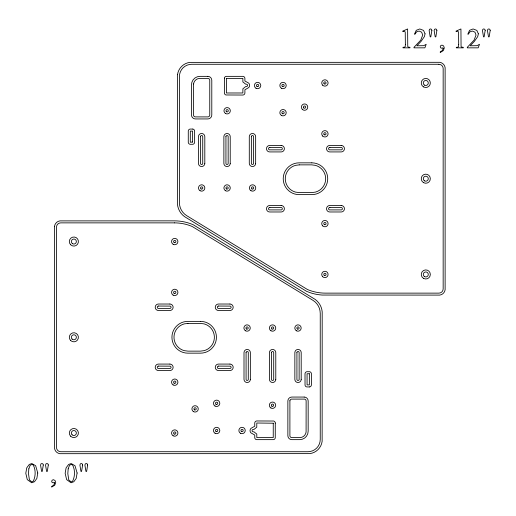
<?xml version="1.0" encoding="UTF-8"?>
<svg xmlns="http://www.w3.org/2000/svg" width="516" height="516" viewBox="0 0 516 516"><rect width="100%" height="100%" fill="white"/><g stroke="black" fill="none" stroke-linecap="round" stroke-linejoin="round"><path stroke-width="0.77" d="M309.323 373.732L307.059 373.758L307.085 384.917L309.361 384.884L309.361 373.771M224.395 78.18L224.376 92.919A2.122 2.122 0 0 0 225.95 94.97L242.784 95.041A2.122 2.122 0 0 0 244.906 92.919L244.906 89.778L248.693 87.617A3.18 3.18 0 0 0 248.693 83.121L244.894 80.96L244.887 78.18A2.122 2.122 0 0 0 243.062 76.355L226.221 76.355A2.122 2.122 0 0 0 224.395 78.18M226.408 78.406L226.421 92.983L242.862 92.983L242.888 88.81L245.622 86.617L246.738 86.475A1.142 1.142 0 0 0 246.738 84.263L245.622 84.121L242.875 81.934L242.862 78.393L226.408 78.406M273.261 423.21L273.241 437.594L256.82 437.626L256.781 434.066L254.027 431.879L252.917 431.737A1.142 1.142 0 0 1 252.911 429.525L254.027 429.383L256.768 427.19L256.794 423.017L273.261 423.21M275.28 423.081L275.26 437.82A2.122 2.122 0 0 1 273.435 439.645L256.594 439.645A2.122 2.122 0 0 1 254.769 437.82L254.762 435.04L250.963 432.879A3.18 3.18 0 0 1 250.963 428.383L254.749 426.222L254.749 423.081A2.122 2.122 0 0 1 256.871 420.959L273.706 421.03A2.122 2.122 0 0 1 275.28 423.081M54.522 226.318L54.522 448.269A6.295 6.295 0 0 0 59.946 453.687L309.826 453.622A14.306 14.306 0 0 0 322.139 441.303L322.197 311.89A17.299 17.299 0 0 0 315.218 299.428L193.107 224.673L190.03 223.493A47.853 47.853 0 0 0 174.382 220.848L59.946 220.893A6.295 6.295 0 0 0 54.522 226.318M177.51 74.697L177.452 204.11A17.299 17.299 0 0 0 184.438 216.572L306.549 291.327L309.619 292.507A47.904 47.904 0 0 0 322.132 295.049L439.709 295.1A6.295 6.295 0 0 0 445.127 289.682L445.127 67.731A6.295 6.295 0 0 0 439.709 62.313L189.83 62.378A14.306 14.306 0 0 0 177.51 74.697M193.565 83.966L193.526 115.203A1.967 1.967 0 0 0 195.216 116.9L208.064 116.9A1.967 1.967 0 0 0 209.754 115.203L209.754 80.083A1.967 1.967 0 0 0 208.064 78.393L199.099 78.432A6.431 6.431 0 0 0 193.565 83.966M289.902 400.797L289.902 435.917A1.967 1.967 0 0 0 291.592 437.607L300.551 437.568A6.431 6.431 0 0 0 306.091 432.034L306.13 400.797A1.967 1.967 0 0 0 304.434 399.1L291.592 399.1A1.967 1.967 0 0 0 289.902 400.797M28.832 468.844L28.477 473.63L29.418 479.867L31.734 481.899L33.263 481.235C35.72 476.41 35.875 469.67 33.166 464.903L31.818 464.452L30.167 465.284L28.832 468.844M68.17 468.844L67.815 473.63L68.757 479.867L71.079 481.899L72.608 481.235C75.065 476.41 75.22 469.67 72.511 464.903L71.163 464.452L69.512 465.284L68.17 468.844M405.37 44.576L405.221 46.575L404.692 47.111L402.996 47.337L402.996 47.84L409.956 47.84L409.956 47.337L408.291 47.104L407.75 46.517L407.621 28.96L402.673 31.153L402.873 31.579L404.28 31.153L405.234 31.998L405.37 44.576M458.685 44.576L458.537 46.575L458.002 47.111L456.312 47.337L456.312 47.84L463.271 47.84L463.271 47.337L461.607 47.104L461.065 46.517L460.936 28.96L455.983 31.153L456.189 31.579L457.595 31.153L458.55 31.998L458.685 44.576M48.311 464.968L47.272 471.476L46.621 471.476L45.556 465.161L45.937 463.903L46.943 463.51L47.923 463.903L48.311 464.968M87.656 464.968L86.617 471.476L85.966 471.476L84.901 465.161L85.282 463.903L86.288 463.51L87.269 463.903L87.656 464.968M436.884 30.38L435.846 36.888L435.194 36.888L434.13 30.567L434.511 29.315L435.523 28.915L436.497 29.315L436.884 30.38M490.2 30.38L489.162 36.888L488.51 36.888L487.446 30.567L487.826 29.315L488.833 28.915L489.813 29.315L490.2 30.38M200.524 136.379L200.524 163.662A1.142 1.142 0 0 0 202.73 163.662L202.73 136.379A1.142 1.142 0 0 0 200.524 136.379M225.944 136.379L225.944 163.662A1.142 1.142 0 0 0 228.156 163.662L228.156 136.379A1.142 1.142 0 0 0 225.944 136.379M251.369 136.379L251.369 163.662A1.142 1.142 0 0 0 253.575 163.662L253.575 136.379A1.142 1.142 0 0 0 251.369 136.379M246.08 352.338L246.08 379.621A1.142 1.142 0 0 0 248.286 379.621L248.286 352.338A1.142 1.142 0 0 0 246.08 352.338M271.5 352.338L271.5 379.621A1.142 1.142 0 0 0 273.706 379.621L273.706 352.338A1.142 1.142 0 0 0 271.5 352.338M296.926 352.338L296.926 379.621A1.142 1.142 0 0 0 299.132 379.621L299.132 352.338A1.142 1.142 0 0 0 296.926 352.338M43.305 464.981L42.209 471.476L41.628 471.476L40.577 465.174L40.938 463.903L41.912 463.51L42.905 463.91L43.305 464.981M82.65 464.981L81.554 471.476L80.967 471.476L79.922 465.174L80.283 463.903L81.257 463.51L82.25 463.91L82.65 464.981M431.879 30.392L430.789 36.888L430.202 36.888L429.151 30.579L429.512 29.315L430.486 28.915L431.486 29.322L431.879 30.392M485.195 30.392L484.105 36.888L483.518 36.888L482.466 30.579L482.828 29.315L483.802 28.915L484.795 29.322L485.195 30.392M37.765 473.004L36.836 478.474L34.469 481.744L31.695 482.757L27.29 479.635L25.8 473.288L26.755 467.838L29.289 464.439L31.831 463.549L35.649 465.716L37.765 473.004M77.11 473.004L76.181 478.474L73.814 481.744L71.04 482.757L66.629 479.635L65.145 473.288L66.1 467.838L68.634 464.439L71.176 463.549L74.994 465.716L77.11 473.004M192.623 142.048L190.301 142.242L190.32 131.09L192.597 131.109L192.623 142.048M425.042 33.817L424.391 36.623L421.114 41.306L416.87 45.782L423.771 45.672L426.177 44.279L424.881 47.84L413.967 47.84L413.967 47.337L420.746 40.158L422.714 35.069L421.637 32.179L419.057 31.044L416.606 31.844L415.006 34.185L414.496 34.185L416.251 30.309L419.779 28.96L423.539 30.405L425.042 33.817M478.358 33.817L477.706 36.623L474.43 41.306L470.186 45.782L477.081 45.672L479.493 44.279L478.197 47.84L467.283 47.84L467.283 47.337L474.062 40.158L476.023 35.069L474.946 32.179L472.372 31.044L469.921 31.844L468.315 34.185L467.812 34.185L469.566 30.309L473.095 28.96L476.849 30.405L478.358 33.817M54.612 482.976L53.845 485.04L51.664 486.485L51.664 487.085L54.754 485.182L55.734 482.57L55.031 480.486L53.425 479.699L52.181 480.177L51.664 481.325L52.064 482.415L53.129 482.815L54.296 482.415L54.612 482.976M443.186 48.388L442.418 50.452L440.245 51.89L440.245 52.49L443.334 50.587L444.308 47.975L443.605 45.898L441.999 45.111L440.754 45.589L440.245 46.737L440.638 47.827L441.702 48.22L442.876 47.827L443.186 48.388M269.849 147.479L269.404 147.537A1.193 1.193 0 0 0 269.404 149.846L281.465 149.846A1.193 1.193 0 0 0 281.465 147.537L269.849 147.479M329.898 147.479L329.46 147.537A1.193 1.193 0 0 0 329.46 149.846L341.515 149.846A1.193 1.193 0 0 0 341.515 147.537L329.898 147.479M299.248 164.862L295.533 165.352A13.855 13.855 0 0 0 295.533 192.113L299.248 192.603L311.696 192.603L315.411 192.113A13.855 13.855 0 0 0 315.411 165.352L311.696 164.862L299.248 164.862M269.849 207.535L269.404 207.593A1.193 1.193 0 0 0 269.404 209.902L281.465 209.902A1.193 1.193 0 0 0 281.465 207.593L269.849 207.535M329.898 207.535L329.46 207.593A1.193 1.193 0 0 0 329.46 209.902L341.515 209.902A1.193 1.193 0 0 0 341.515 207.593L329.898 207.535M158.58 306.04L158.135 306.098A1.193 1.193 0 0 0 158.135 308.407L170.196 308.407A1.193 1.193 0 0 0 170.196 306.098L158.58 306.04M218.629 306.04L218.191 306.098A1.193 1.193 0 0 0 218.191 308.407L230.246 308.407A1.193 1.193 0 0 0 230.246 306.098L218.629 306.04M187.959 323.397L184.244 323.887A13.855 13.855 0 0 0 184.244 350.648L187.959 351.138L200.408 351.138L204.123 350.648A13.855 13.855 0 0 0 204.123 323.887L200.408 323.397L187.959 323.397M158.58 366.096L158.135 366.154A1.193 1.193 0 0 0 158.135 368.463L170.196 368.456A1.193 1.193 0 0 0 170.196 366.154L158.58 366.096M218.629 366.096L218.191 366.154A1.193 1.193 0 0 0 218.191 368.463L230.246 368.456A1.193 1.193 0 0 0 230.246 366.154L218.629 366.096M438.884 64.281L191.7 64.274A12.287 12.287 0 0 0 179.413 76.562L179.413 202.64A15.28 15.28 0 0 0 186.708 215.669L307.446 289.508A45.814 45.814 0 0 0 325.306 293.133L438.884 293.133A4.276 4.276 0 0 0 443.16 288.863L443.16 68.551A4.276 4.276 0 0 0 438.884 64.281M207.806 76.355L199.937 76.355A8.45 8.45 0 0 0 191.488 84.805L191.488 114.952A3.986 3.986 0 0 0 195.474 118.938L207.806 118.938A3.986 3.986 0 0 0 211.792 114.952L211.792 80.341A3.986 3.986 0 0 0 207.806 76.355M192.797 129.065L190.101 129.065A2.122 2.122 0 0 0 188.275 130.89L188.275 142.455A2.122 2.122 0 0 0 190.101 144.28L192.52 144.299A2.122 2.122 0 0 0 194.642 142.177L194.622 130.89A2.122 2.122 0 0 0 192.797 129.065M281.156 145.467L269.713 145.467A3.231 3.231 0 0 0 266.488 148.692A3.231 3.231 0 0 0 269.713 151.923L281.156 151.923A3.231 3.231 0 0 0 284.38 148.692A3.231 3.231 0 0 0 281.156 145.467M341.205 145.467L329.769 145.467A3.231 3.231 0 0 0 326.538 148.692A3.231 3.231 0 0 0 329.769 151.923L341.205 151.923A3.231 3.231 0 0 0 344.436 148.692A3.231 3.231 0 0 0 341.205 145.467M311.825 162.843L299.112 162.843A15.886 15.886 0 0 0 283.226 178.73A15.886 15.886 0 0 0 299.112 194.622L311.825 194.622A15.886 15.886 0 0 0 327.718 178.73A15.886 15.886 0 0 0 311.825 162.843M281.156 205.516L269.713 205.516A3.231 3.231 0 0 0 266.488 208.748A3.231 3.231 0 0 0 269.713 211.973L281.156 211.973A3.231 3.231 0 0 0 284.38 208.748A3.231 3.231 0 0 0 281.156 205.516M341.205 205.516L329.769 205.516A3.231 3.231 0 0 0 326.538 208.748A3.231 3.231 0 0 0 329.769 211.973L341.205 211.973A3.231 3.231 0 0 0 344.436 208.748A3.231 3.231 0 0 0 341.205 205.516M174.35 222.867L60.765 222.867A4.276 4.276 0 0 0 56.496 227.137L56.496 447.443A4.276 4.276 0 0 0 60.765 451.719L307.955 451.726A12.287 12.287 0 0 0 320.243 439.438L320.243 313.36A15.28 15.28 0 0 0 312.941 300.331L192.21 226.492A45.814 45.814 0 0 0 174.35 222.867M169.887 304.027L158.444 304.027A3.231 3.231 0 0 0 155.219 307.252A3.231 3.231 0 0 0 158.444 310.484L169.887 310.484A3.231 3.231 0 0 0 173.118 307.252A3.231 3.231 0 0 0 169.887 304.027M229.942 304.027L218.5 304.027A3.231 3.231 0 0 0 215.269 307.252A3.231 3.231 0 0 0 218.5 310.484L229.942 310.484A3.231 3.231 0 0 0 233.168 307.252A3.231 3.231 0 0 0 229.942 304.027M200.537 321.378L187.83 321.378A15.886 15.886 0 0 0 171.938 337.27A15.886 15.886 0 0 0 187.83 353.157L200.537 353.157A15.886 15.886 0 0 0 216.43 337.27A15.886 15.886 0 0 0 200.537 321.378M169.887 364.077L158.444 364.077A3.231 3.231 0 0 0 155.219 367.308A3.231 3.231 0 0 0 158.444 370.533L169.887 370.533A3.231 3.231 0 0 0 173.118 367.308A3.231 3.231 0 0 0 169.887 364.077M229.942 364.077L218.5 364.077A3.231 3.231 0 0 0 215.269 367.308A3.231 3.231 0 0 0 218.5 370.533L229.942 370.533A3.231 3.231 0 0 0 233.168 367.308A3.231 3.231 0 0 0 229.942 364.077M309.555 386.935L306.859 386.935A2.122 2.122 0 0 1 305.033 385.11L305.014 373.823A2.122 2.122 0 0 1 307.136 371.701L309.555 371.72A2.122 2.122 0 0 1 311.38 373.545L311.38 385.11A2.122 2.122 0 0 1 309.555 386.935M304.182 397.062L291.85 397.062A3.986 3.986 0 0 0 287.863 401.048L287.863 435.659A3.986 3.986 0 0 0 291.85 439.645L299.712 439.645A8.45 8.45 0 0 0 308.168 431.195L308.168 401.048A3.986 3.986 0 0 0 304.182 397.062M301.202 379.325L301.202 352.634A3.18 3.18 0 0 0 298.029 349.455A3.18 3.18 0 0 0 294.849 352.634L294.849 379.325A3.18 3.18 0 0 0 298.029 382.504A3.18 3.18 0 0 0 301.202 379.325M275.783 379.325L275.783 352.634A3.18 3.18 0 0 0 272.603 349.455A3.18 3.18 0 0 0 269.429 352.634L269.429 379.325A3.18 3.18 0 0 0 272.603 382.504A3.18 3.18 0 0 0 275.783 379.325M255.652 163.366L255.652 136.675A3.18 3.18 0 0 0 252.472 133.496A3.18 3.18 0 0 0 249.293 136.675L249.293 163.366A3.18 3.18 0 0 0 252.472 166.545A3.18 3.18 0 0 0 255.652 163.366M250.357 379.325L250.357 352.634A3.18 3.18 0 0 0 247.183 349.455A3.18 3.18 0 0 0 244.004 352.634L244.004 379.325A3.18 3.18 0 0 0 247.183 382.504A3.18 3.18 0 0 0 250.357 379.325M230.226 163.366L230.226 136.675A3.18 3.18 0 0 0 227.053 133.496A3.18 3.18 0 0 0 223.873 136.675L223.873 163.366A3.18 3.18 0 0 0 227.053 166.545A3.18 3.18 0 0 0 230.226 163.366M204.807 163.366L204.807 136.675A3.18 3.18 0 0 0 201.627 133.496A3.18 3.18 0 0 0 198.447 136.675L198.447 163.366A3.18 3.18 0 0 0 201.627 166.545A3.18 3.18 0 0 0 204.807 163.366M322.668 85.211A3.18 3.18 0 0 0 327.983 83.785A3.18 3.18 0 0 0 324.093 79.896A3.18 3.18 0 0 0 322.668 85.211M324.106 83.773A1.142 1.142 0 0 0 326.015 83.263A1.142 1.142 0 0 0 324.616 81.863A1.142 1.142 0 0 0 324.106 83.773M423.526 182.638A4.534 4.534 0 0 0 430.331 178.71A4.534 4.534 0 0 0 423.526 174.776A4.534 4.534 0 0 0 423.526 182.638M322.668 136.056A3.18 3.18 0 0 0 327.983 134.631A3.18 3.18 0 0 0 324.093 130.742A3.18 3.18 0 0 0 322.668 136.056M322.668 225.853A3.18 3.18 0 0 0 327.983 224.428A3.18 3.18 0 0 0 324.093 220.532A3.18 3.18 0 0 0 322.668 225.853M423.526 278.376A4.534 4.534 0 0 0 430.331 274.447A4.534 4.534 0 0 0 423.526 270.519A4.534 4.534 0 0 0 423.526 278.376M322.668 276.699A3.18 3.18 0 0 0 327.983 275.273A3.18 3.18 0 0 0 324.093 271.377A3.18 3.18 0 0 0 322.668 276.699M423.526 86.894A4.534 4.534 0 0 0 430.331 82.966A4.534 4.534 0 0 0 423.526 79.038A4.534 4.534 0 0 0 423.526 86.894M281.433 115.449A3.18 3.18 0 0 0 286.199 112.694A3.18 3.18 0 0 0 281.433 109.947A3.18 3.18 0 0 0 281.433 115.449M250.982 190.726A3.18 3.18 0 0 0 255.749 187.972A3.18 3.18 0 0 0 250.982 185.218A3.18 3.18 0 0 0 250.982 190.726M225.556 113.52A3.18 3.18 0 0 0 230.323 110.772A3.18 3.18 0 0 0 225.556 108.018A3.18 3.18 0 0 0 225.556 113.52M281.433 88.262A3.18 3.18 0 0 0 286.199 85.508A3.18 3.18 0 0 0 281.433 82.754A3.18 3.18 0 0 0 281.433 88.262M256.013 88.262A3.18 3.18 0 0 0 260.78 85.508A3.18 3.18 0 0 0 256.013 82.754A3.18 3.18 0 0 0 256.013 88.262M302.318 109.366A3.18 3.18 0 0 0 307.633 107.941A3.18 3.18 0 0 0 303.743 104.045A3.18 3.18 0 0 0 302.318 109.366M200.073 190.726A3.18 3.18 0 0 0 204.839 187.972A3.18 3.18 0 0 0 200.073 185.218A3.18 3.18 0 0 0 200.073 190.726M225.498 190.726A3.18 3.18 0 0 0 230.265 187.972A3.18 3.18 0 0 0 225.498 185.218A3.18 3.18 0 0 0 225.498 190.726M324.106 134.618A1.142 1.142 0 0 0 326.015 134.108A1.142 1.142 0 0 0 324.616 132.709A1.142 1.142 0 0 0 324.106 134.618M252.001 188.959A1.142 1.142 0 0 0 253.717 187.972A1.142 1.142 0 0 0 252.001 186.986A1.142 1.142 0 0 0 252.001 188.959M303.756 107.921A1.142 1.142 0 0 0 305.672 107.412A1.142 1.142 0 0 0 304.272 106.012A1.142 1.142 0 0 0 303.756 107.921M324.345 275.441A1.142 1.142 0 0 0 326.054 274.447A1.142 1.142 0 0 0 324.345 273.461A1.142 1.142 0 0 0 324.345 275.441M424.539 276.615A2.503 2.503 0 0 0 428.293 274.447A2.503 2.503 0 0 0 424.539 272.287A2.503 2.503 0 0 0 424.539 276.615M282.452 113.688A1.142 1.142 0 0 0 284.168 112.694A1.142 1.142 0 0 0 282.452 111.708A1.142 1.142 0 0 0 282.452 113.688M424.539 180.871A2.503 2.503 0 0 0 428.293 178.71A2.503 2.503 0 0 0 424.539 176.543A2.503 2.503 0 0 0 424.539 180.871M282.452 86.495A1.142 1.142 0 0 0 284.168 85.508A1.142 1.142 0 0 0 282.452 84.521A1.142 1.142 0 0 0 282.452 86.495M201.092 188.959A1.142 1.142 0 0 0 202.807 187.972A1.142 1.142 0 0 0 201.092 186.986A1.142 1.142 0 0 0 201.092 188.959M424.539 85.134A2.503 2.503 0 0 0 428.293 82.966A2.503 2.503 0 0 0 424.539 80.799A2.503 2.503 0 0 0 424.539 85.134M257.026 86.495A1.142 1.142 0 0 0 258.742 85.508A1.142 1.142 0 0 0 257.026 84.521A1.142 1.142 0 0 0 257.026 86.495M226.518 188.959A1.142 1.142 0 0 0 228.227 187.972A1.142 1.142 0 0 0 226.518 186.986A1.142 1.142 0 0 0 226.518 188.959M324.345 224.595A1.142 1.142 0 0 0 326.054 223.602A1.142 1.142 0 0 0 324.345 222.615A1.142 1.142 0 0 0 324.345 224.595M226.576 111.759A1.142 1.142 0 0 0 228.285 110.772A1.142 1.142 0 0 0 226.576 109.779A1.142 1.142 0 0 0 226.576 111.759M70.653 340.502A4.534 4.534 0 0 0 78.245 338.464A4.534 4.534 0 0 0 72.685 332.91A4.534 4.534 0 0 0 70.653 340.502M173.15 384.942A3.18 3.18 0 0 0 177.917 382.188A3.18 3.18 0 0 0 173.15 379.434A3.18 3.18 0 0 0 173.15 384.942M173.15 295.146A3.18 3.18 0 0 0 177.917 292.398A3.18 3.18 0 0 0 173.15 289.644A3.18 3.18 0 0 0 173.15 295.146M70.653 244.758A4.534 4.534 0 0 0 78.245 242.726A4.534 4.534 0 0 0 72.685 237.166A4.534 4.534 0 0 0 70.653 244.758M173.15 244.3A3.18 3.18 0 0 0 177.917 241.553A3.18 3.18 0 0 0 173.15 238.798A3.18 3.18 0 0 0 173.15 244.3M173.15 435.788A3.18 3.18 0 0 0 177.917 433.034A3.18 3.18 0 0 0 173.15 430.286A3.18 3.18 0 0 0 173.15 435.788M70.653 436.239A4.534 4.534 0 0 0 78.245 434.208A4.534 4.534 0 0 0 72.685 428.654A4.534 4.534 0 0 0 70.653 436.239M215.043 406.053A3.18 3.18 0 0 0 219.81 403.306A3.18 3.18 0 0 0 215.043 400.551A3.18 3.18 0 0 0 215.043 406.053M245.493 330.782A3.18 3.18 0 0 0 250.26 328.028A3.18 3.18 0 0 0 245.493 325.274A3.18 3.18 0 0 0 245.493 330.782M270.919 407.982A3.18 3.18 0 0 0 275.686 405.228A3.18 3.18 0 0 0 270.919 402.48A3.18 3.18 0 0 0 270.919 407.982M215.043 433.247A3.18 3.18 0 0 0 219.81 430.492A3.18 3.18 0 0 0 215.043 427.738A3.18 3.18 0 0 0 215.043 433.247M240.462 433.247A3.18 3.18 0 0 0 245.229 430.492A3.18 3.18 0 0 0 240.462 427.738A3.18 3.18 0 0 0 240.462 433.247M193.5 411.633A3.18 3.18 0 0 0 198.267 408.885A3.18 3.18 0 0 0 193.5 406.131A3.18 3.18 0 0 0 193.5 411.633M296.403 330.782A3.18 3.18 0 0 0 301.17 328.028A3.18 3.18 0 0 0 296.403 325.274A3.18 3.18 0 0 0 296.403 330.782M270.977 330.782A3.18 3.18 0 0 0 275.744 328.028A3.18 3.18 0 0 0 270.977 325.274A3.18 3.18 0 0 0 270.977 330.782M72.092 339.064A2.503 2.503 0 0 0 76.278 337.941A2.503 2.503 0 0 0 73.214 334.878A2.503 2.503 0 0 0 72.092 339.064M174.169 383.182A1.142 1.142 0 0 0 175.885 382.188A1.142 1.142 0 0 0 174.169 381.201A1.142 1.142 0 0 0 174.169 383.182M174.169 293.385A1.142 1.142 0 0 0 175.885 292.398A1.142 1.142 0 0 0 174.169 291.405A1.142 1.142 0 0 0 174.169 293.385M72.614 243.713A2.503 2.503 0 0 0 76.362 241.553A2.503 2.503 0 0 0 72.614 239.385A2.503 2.503 0 0 0 72.614 243.713M174.169 242.539A1.142 1.142 0 0 0 175.885 241.553A1.142 1.142 0 0 0 174.169 240.559A1.142 1.142 0 0 0 174.169 242.539M174.169 434.027A1.142 1.142 0 0 0 175.885 433.034A1.142 1.142 0 0 0 174.169 432.047A1.142 1.142 0 0 0 174.169 434.027M72.092 434.801A2.503 2.503 0 0 0 76.278 433.685A2.503 2.503 0 0 0 73.214 430.621A2.503 2.503 0 0 0 72.092 434.801M216.062 404.292A1.142 1.142 0 0 0 217.771 403.306A1.142 1.142 0 0 0 216.062 402.312A1.142 1.142 0 0 0 216.062 404.292M246.513 329.014A1.142 1.142 0 0 0 248.222 328.028A1.142 1.142 0 0 0 246.513 327.041A1.142 1.142 0 0 0 246.513 329.014M271.938 406.221A1.142 1.142 0 0 0 273.654 405.228A1.142 1.142 0 0 0 271.938 404.241A1.142 1.142 0 0 0 271.938 406.221M216.062 431.479A1.142 1.142 0 0 0 217.771 430.492A1.142 1.142 0 0 0 216.062 429.505A1.142 1.142 0 0 0 216.062 431.479M241.482 431.479A1.142 1.142 0 0 0 243.197 430.492A1.142 1.142 0 0 0 241.482 429.505A1.142 1.142 0 0 0 241.482 431.479M194.519 409.872A1.142 1.142 0 0 0 196.228 408.885A1.142 1.142 0 0 0 194.519 407.892A1.142 1.142 0 0 0 194.519 409.872M297.416 329.014A1.142 1.142 0 0 0 299.132 328.028A1.142 1.142 0 0 0 297.416 327.041A1.142 1.142 0 0 0 297.416 329.014M271.997 329.014A1.142 1.142 0 0 0 273.712 328.028A1.142 1.142 0 0 0 271.997 327.041A1.142 1.142 0 0 0 271.997 329.014"/></g></svg>
